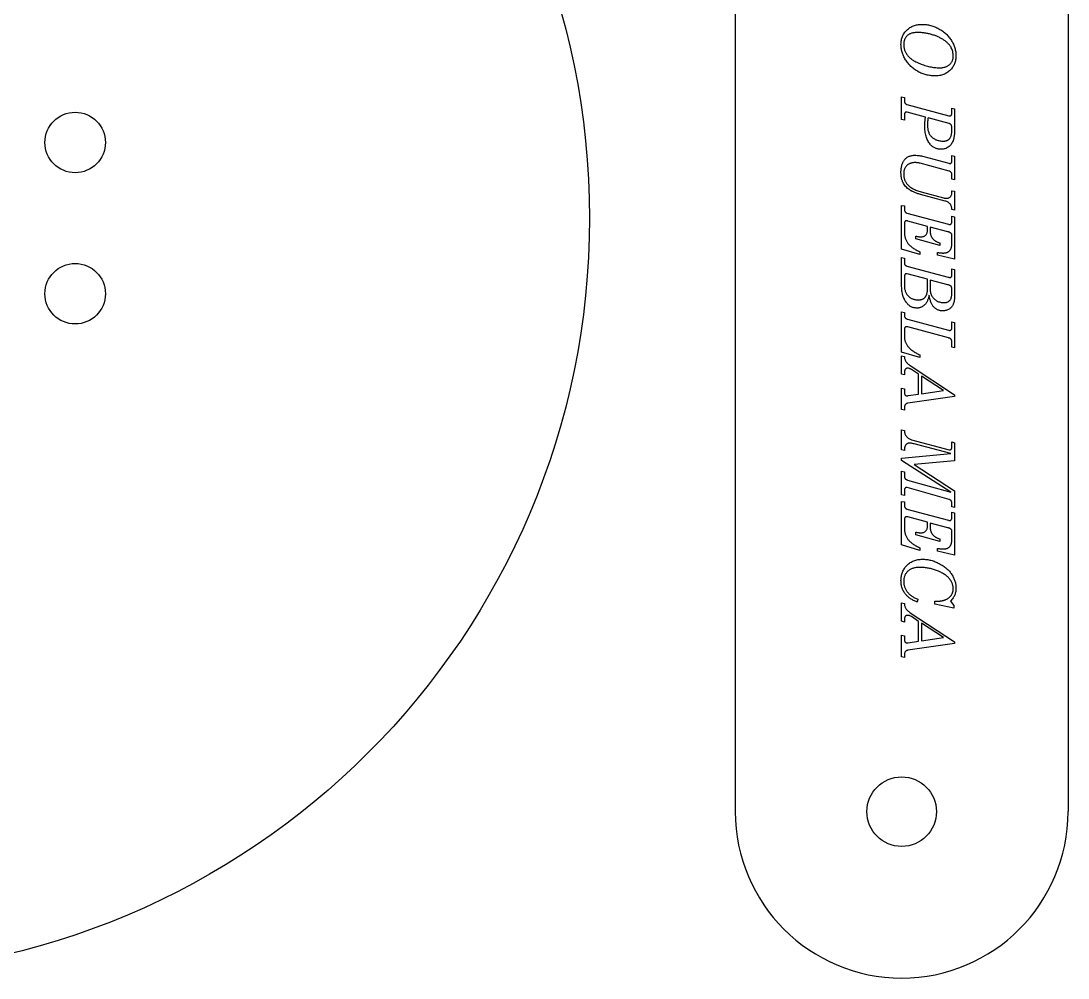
# Model space of a CAD drawing. Header units: millimetres. Extents: x 1 to 263, y 334 to 648.
# Drawn here: x 191.3 to 260.6, y 446.6 to 509.9 of the extents above; entities that cross this region are included whole.
import ezdxf

# ---------------------------------------------------------------- set-up
doc = ezdxf.new("R2010")
doc.units = ezdxf.units.MM

msp = doc.modelspace()

# ---------------------------------------------------------------- linework, layer by layer
at = {"color": 7, "linetype": 'Continuous', "lineweight": 25}
for p, q in [((238.554, 557.637), (238.554, 457.637)), ((260.554, 557.637), (260.554, 457.637)), ((249.554, 503.397), (249.554, 504.896)), ((249.554, 504.896), (249.733, 504.853)), ((249.733, 504.853), (249.733, 504.673)), ((249.899, 504.382), (252.668, 503.637)), ((252.874, 503.885), (252.874, 504.148)), ((252.874, 504.148), (253.054, 504.103)), ((253.054, 504.103), (253.054, 502.754)), ((249.733, 503.355), (249.554, 503.397)), ((249.733, 503.648), (249.733, 503.355)), ((251.124, 503.545), (249.917, 503.869)), ((252.684, 503.124), (251.304, 503.496)), ((252.696, 499.979), (250.772, 500.497)), ((251.018, 500.941), (252.679, 500.493)), ((252.874, 500.666), (252.874, 501.002)), ((252.874, 501.002), (253.054, 500.962)), ((253.054, 500.962), (253.054, 499.404)), ((252.874, 499.447), (252.874, 499.747)), ((253.054, 499.404), (252.874, 499.447)), ((252.426, 497.997), (250.8, 498.435)), ((250.846, 498.608), (252.316, 498.213)), ((252.874, 498.572), (252.874, 498.684)), ((252.874, 498.684), (253.054, 498.643)), ((253.054, 498.643), (253.054, 497.403)), ((249.554, 494.828), (249.554, 497.699)), ((249.554, 497.699), (249.733, 497.678)), ((249.733, 497.678), (249.733, 497.493)), ((249.906, 497.202), (252.649, 496.463)), ((253.054, 497.403), (252.874, 497.443)), ((252.874, 496.714), (252.874, 497.004)), ((252.874, 497.004), (253.054, 496.957)), ((249.733, 496.511), (249.733, 495.953)), ((251.259, 496.327), (249.956, 496.68)), ((251.259, 496.1), (251.259, 496.327)), ((253.054, 496.957), (253.054, 494.155)), ((250.496, 495.501), (250.496, 495.681)), ((252.602, 495.966), (251.438, 496.277)), ((251.438, 496.277), (251.438, 496.019)), ((252.874, 495.234), (252.874, 495.718)), ((252.067, 495.053), (250.496, 495.501)), ((252.067, 495.232), (252.067, 495.053)), ((250.765, 494.469), (249.554, 494.828)), ((249.554, 492.35), (249.554, 494.266)), ((249.554, 494.266), (249.733, 494.214)), ((250.765, 494.649), (250.765, 494.469)), ((251.932, 494.424), (251.932, 494.604)), ((253.054, 494.155), (251.932, 494.424)), ((249.733, 494.214), (249.733, 493.92)), ((249.899, 493.703), (252.639, 492.965)), ((249.733, 492.934), (249.733, 492.441)), ((251.259, 492.828), (249.909, 493.192)), ((252.874, 493.188), (252.874, 493.509)), ((252.874, 493.509), (253.054, 493.467)), ((253.054, 493.467), (253.054, 491.731)), ((251.259, 492.144), (251.259, 492.828)), ((252.605, 492.466), (251.438, 492.78)), ((251.438, 492.78), (251.438, 492.174)), ((249.554, 488.008), (249.554, 490.666)), ((249.554, 490.666), (249.733, 490.64)), ((249.733, 490.64), (249.733, 490.488)), ((249.93, 490.195), (252.651, 489.463)), ((249.733, 489.494), (249.733, 489.048)), ((252.646, 488.956), (249.958, 489.679)), ((252.874, 489.707), (252.874, 490.019)), ((252.874, 490.019), (253.054, 489.967)), ((253.054, 489.967), (253.054, 488.302)), ((250.765, 487.649), (249.554, 488.008)), ((252.874, 488.342), (252.874, 488.634)), ((253.054, 488.302), (252.874, 488.342)), ((249.554, 486.554), (249.554, 487.774)), ((249.554, 487.774), (249.733, 487.727)), ((250.765, 487.828), (250.765, 487.649)), ((249.733, 486.62), (249.733, 486.505)), ((250.119, 487.122), (253.054, 485.195)), ((250.676, 486.55), (250.197, 486.864)), ((249.733, 486.505), (249.554, 486.554)), ((250.676, 485.237), (250.676, 486.55)), ((252.318, 485.472), (250.855, 486.433)), ((250.855, 486.433), (250.855, 485.263)), ((249.554, 484.214), (249.554, 485.63)), ((249.554, 485.63), (249.733, 485.583)), ((249.733, 485.583), (249.733, 485.458)), ((249.981, 485.136), (250.676, 485.237)), ((250.855, 485.263), (252.318, 485.472)), ((253.054, 485.08), (249.963, 484.635)), ((253.054, 485.195), (253.054, 485.08)), ((249.733, 484.166), (249.554, 484.214)), ((249.733, 484.285), (249.733, 484.166)), ((249.554, 481.551), (249.554, 482.873)), ((249.554, 482.873), (249.733, 482.829)), ((250.214, 482.221), (252.698, 481.56)), ((252.81, 481.302), (250.371, 481.949)), ((252.874, 481.806), (252.874, 482.073)), ((252.874, 482.073), (253.054, 482.023)), ((253.054, 482.023), (253.054, 480.835)), ((249.733, 481.504), (249.554, 481.551)), ((249.554, 480.996), (252.81, 481.302)), ((249.554, 480.851), (249.554, 480.996)), ((252.81, 478.751), (249.554, 480.851)), ((253.054, 480.835), (250.373, 480.581)), ((250.373, 480.581), (253.054, 478.853)), ((249.554, 478.58), (249.554, 480.136)), ((249.554, 480.136), (249.733, 480.096)), ((249.733, 480.096), (249.733, 479.864)), ((252.7, 478.271), (249.911, 479.055)), ((249.944, 479.556), (252.81, 478.751)), ((249.733, 478.538), (249.554, 478.58)), ((249.733, 478.804), (249.733, 478.538)), ((253.054, 478.853), (253.054, 477.75)), ((249.554, 475.264), (249.554, 478.135)), ((249.554, 478.135), (249.733, 478.114)), ((249.733, 478.114), (249.733, 477.928)), ((249.906, 477.637), (252.649, 476.898)), ((252.874, 477.79), (252.874, 477.956)), ((253.054, 477.75), (252.874, 477.79)), ((249.733, 476.947), (249.733, 476.389)), ((251.259, 476.763), (249.956, 477.116)), ((252.874, 477.149), (252.874, 477.44)), ((252.874, 477.44), (253.054, 477.393)), ((253.054, 477.393), (253.054, 474.591)), ((251.259, 476.536), (251.259, 476.763)), ((252.602, 476.402), (251.438, 476.713)), ((251.438, 476.713), (251.438, 476.455)), ((250.496, 475.937), (250.496, 476.117)), ((252.067, 475.489), (250.496, 475.937)), ((252.067, 475.668), (252.067, 475.489)), ((252.874, 475.67), (252.874, 476.154)), ((250.765, 474.905), (249.554, 475.264)), ((250.765, 475.085), (250.765, 474.905)), ((251.932, 474.86), (251.932, 475.04)), ((253.054, 474.591), (251.932, 474.86)), ((249.554, 470.221), (249.554, 471.441)), ((249.554, 471.441), (249.733, 471.394)), ((250.631, 471.674), (250.572, 471.495)), ((251.753, 471.36), (251.753, 471.54)), ((252.775, 471.54), (253.009, 471.258)), ((250.119, 470.788), (253.054, 468.862)), ((253.009, 471.091), (251.753, 471.36)), ((253.009, 471.258), (253.009, 471.091)), ((249.733, 470.171), (249.554, 470.221)), ((249.733, 470.287), (249.733, 470.171)), ((250.676, 470.217), (250.197, 470.531)), ((250.676, 468.904), (250.676, 470.217)), ((252.318, 469.139), (250.855, 470.1)), ((250.855, 470.1), (250.855, 468.93)), ((249.554, 467.881), (249.554, 469.297)), ((249.554, 469.297), (249.733, 469.25)), ((249.733, 469.25), (249.733, 469.124)), ((253.054, 468.747), (249.963, 468.302)), ((249.981, 468.803), (250.676, 468.904)), ((250.855, 468.93), (252.318, 469.139)), ((253.054, 468.862), (253.054, 468.747)), ((249.733, 467.951), (249.733, 467.833)), ((249.733, 467.833), (249.554, 467.881))]:
    msp.add_line(p, q, dxfattribs=at)
for centre, radius in [((178.921, 496.873), 50), ((194.921, 501.873), 2), ((194.921, 491.873), 2), ((249.554, 457.637), 2.3)]:
    msp.add_circle(centre, radius, dxfattribs=at)
msp.add_arc((249.554, 457.637), 11, 180, 0, dxfattribs=at)
for points, knots in [([(249.509, 508.356), (249.51, 508.403), (249.513, 508.494), (249.53, 508.628), (249.56, 508.757), (249.604, 508.878), (249.657, 508.995), (249.725, 509.105), (249.804, 509.208), (249.894, 509.305), (249.994, 509.393), (250.102, 509.47), (250.216, 509.536), (250.338, 509.588), (250.467, 509.63), (250.603, 509.659), (250.746, 509.678), (250.844, 509.68), (250.894, 509.681)], [0, 0, 0, 0, 0.065041, 0.127612, 0.188672, 0.248566, 0.308017, 0.367653, 0.427993, 0.48991, 0.552139, 0.613475, 0.674749, 0.736314, 0.799093, 0.863583, 0.930405, 1, 1, 1, 1]), ([(250.894, 509.681), (250.943, 509.68), (251.04, 509.678), (251.186, 509.664), (251.33, 509.641), (251.471, 509.608), (251.611, 509.568), (251.749, 509.517), (251.885, 509.457), (252.018, 509.389), (252.146, 509.313), (252.269, 509.231), (252.384, 509.143), (252.491, 509.049), (252.591, 508.949), (252.684, 508.843), (252.77, 508.731), (252.847, 508.614), (252.916, 508.493), (252.978, 508.371), (253.028, 508.247), (253.071, 508.122), (253.103, 507.996), (253.127, 507.869), (253.14, 507.741), (253.142, 507.655), (253.144, 507.612)], [0, 0, 0, 0, 0.0435993, 0.0867325, 0.1298178, 0.1726037, 0.2156144, 0.2591366, 0.3028962, 0.3474412, 0.3918177, 0.4353261, 0.4782401, 0.5204424, 0.5621123, 0.603729, 0.6453146, 0.6870965, 0.7284564, 0.7688231, 0.808281, 0.847258, 0.8856074, 0.9238219, 0.9617923, 1, 1, 1, 1]), ([(250.616, 509.142), (250.579, 509.142), (250.507, 509.14), (250.402, 509.13), (250.305, 509.115), (250.214, 509.092), (250.131, 509.062), (250.054, 509.027), (249.985, 508.983), (249.922, 508.934), (249.867, 508.879), (249.819, 508.819), (249.778, 508.753), (249.746, 508.682), (249.72, 508.607), (249.702, 508.526), (249.69, 508.441), (249.689, 508.382), (249.688, 508.352)], [0, 0, 0, 0, 0.080426, 0.155585, 0.226816, 0.294135, 0.357459, 0.418301, 0.476661, 0.533907, 0.589677, 0.645106, 0.700519, 0.756169, 0.813408, 0.872524, 0.934732, 1, 1, 1, 1]), ([(252.964, 507.6), (252.962, 507.647), (252.959, 507.739), (252.934, 507.876), (252.894, 508.009), (252.846, 508.115), (252.8, 508.197), (252.758, 508.258), (252.711, 508.319), (252.659, 508.38), (252.6, 508.439), (252.535, 508.498), (252.465, 508.557), (252.389, 508.614), (252.308, 508.671), (252.22, 508.724), (252.128, 508.776), (252.029, 508.824), (251.925, 508.87), (251.815, 508.915), (251.7, 508.955), (251.54, 509.007), (251.337, 509.061), (251.095, 509.108), (250.854, 509.137), (250.695, 509.141), (250.616, 509.142)], [0, 0, 0, 0, 0.045442, 0.089889, 0.13451, 0.179485, 0.20244, 0.226469, 0.251056, 0.276936, 0.30404, 0.332295, 0.361915, 0.392669, 0.424628, 0.457926, 0.492137, 0.52774, 0.564493, 0.60265, 0.642393, 0.683348, 0.765484, 0.845415, 0.923284, 1, 1, 1, 1]), ([(251.754, 506.271), (251.704, 506.271), (251.606, 506.273), (251.46, 506.288), (251.316, 506.31), (251.174, 506.341), (251.035, 506.383), (250.898, 506.433), (250.764, 506.492), (250.633, 506.559), (250.507, 506.635), (250.386, 506.717), (250.273, 506.805), (250.167, 506.901), (250.067, 507.001), (249.975, 507.11), (249.889, 507.224), (249.81, 507.343), (249.74, 507.467), (249.677, 507.591), (249.626, 507.717), (249.583, 507.844), (249.55, 507.971), (249.526, 508.099), (249.512, 508.227), (249.51, 508.313), (249.509, 508.356)], [0, 0, 0, 0, 0.043885, 0.087123, 0.130055, 0.172878, 0.215629, 0.258375, 0.301551, 0.345325, 0.388938, 0.431811, 0.474115, 0.516026, 0.557873, 0.599843, 0.641807, 0.684391, 0.726559, 0.767461, 0.80754, 0.846801, 0.885496, 0.923807, 0.961899, 1, 1, 1, 1]), ([(249.688, 508.352), (249.689, 508.32), (249.69, 508.256), (249.703, 508.163), (249.721, 508.071), (249.748, 507.981), (249.783, 507.893), (249.825, 507.808), (249.875, 507.724), (249.933, 507.642), (250, 507.563), (250.076, 507.486), (250.163, 507.412), (250.26, 507.342), (250.368, 507.274), (250.486, 507.209), (250.613, 507.147), (250.702, 507.109), (250.748, 507.089)], [0, 0, 0, 0, 0.054222, 0.107643, 0.160934, 0.21375, 0.267242, 0.32141, 0.37662, 0.433218, 0.492036, 0.553453, 0.617887, 0.686021, 0.758199, 0.834164, 0.914882, 1, 1, 1, 1]), ([(253.144, 507.612), (253.142, 507.564), (253.14, 507.47), (253.122, 507.333), (253.092, 507.203), (253.05, 507.078), (252.995, 506.961), (252.929, 506.849), (252.85, 506.745), (252.759, 506.648), (252.66, 506.559), (252.552, 506.482), (252.437, 506.416), (252.314, 506.363), (252.184, 506.321), (252.047, 506.292), (251.903, 506.273), (251.804, 506.271), (251.754, 506.271)], [0, 0, 0, 0, 0.066041, 0.129622, 0.191049, 0.251187, 0.310797, 0.370256, 0.430541, 0.491872, 0.553726, 0.614481, 0.675175, 0.736582, 0.799075, 0.863587, 0.930418, 1, 1, 1, 1]), ([(252.055, 506.809), (252.091, 506.81), (252.16, 506.811), (252.26, 506.821), (252.354, 506.837), (252.442, 506.861), (252.523, 506.891), (252.598, 506.929), (252.667, 506.973), (252.729, 507.024), (252.785, 507.08), (252.833, 507.141), (252.874, 507.206), (252.907, 507.276), (252.933, 507.35), (252.951, 507.43), (252.962, 507.513), (252.963, 507.571), (252.964, 507.6)], [0, 0, 0, 0, 0.078166, 0.151505, 0.221473, 0.288054, 0.351158, 0.41207, 0.47195, 0.53039, 0.588177, 0.644527, 0.700861, 0.757187, 0.814892, 0.873988, 0.935702, 1, 1, 1, 1]), ([(250.748, 507.089), (250.805, 507.067), (250.916, 507.022), (251.085, 506.966), (251.251, 506.917), (251.415, 506.878), (251.578, 506.847), (251.739, 506.826), (251.898, 506.811), (252.003, 506.81), (252.055, 506.809)], [0, 0, 0, 0, 0.135324, 0.267357, 0.396023, 0.521439, 0.644525, 0.76498, 0.883198, 1, 1, 1, 1]), ([(249.733, 504.673), (249.734, 504.654), (249.735, 504.617), (249.743, 504.565), (249.755, 504.519), (249.773, 504.479), (249.797, 504.445), (249.826, 504.417), (249.86, 504.395), (249.886, 504.387), (249.899, 504.382)], [0, 0, 0, 0, 0.160634, 0.303343, 0.433724, 0.554833, 0.666969, 0.774964, 0.884385, 1, 1, 1, 1]), ([(249.862, 503.878), (249.852, 503.878), (249.833, 503.876), (249.807, 503.866), (249.785, 503.848), (249.765, 503.825), (249.75, 503.792), (249.74, 503.752), (249.734, 503.703), (249.734, 503.668), (249.733, 503.648)], [0, 0, 0, 0, 0.098084, 0.18981, 0.282908, 0.384161, 0.499937, 0.639903, 0.805145, 1, 1, 1, 1]), ([(249.917, 503.869), (249.908, 503.871), (249.89, 503.876), (249.871, 503.878), (249.862, 503.878)], [0, 0, 0, 0, 0.512597, 1, 1, 1, 1]), ([(251.079, 502.99), (251.08, 503.007), (251.08, 503.042), (251.082, 503.097), (251.086, 503.158), (251.091, 503.225), (251.097, 503.297), (251.105, 503.374), (251.114, 503.457), (251.121, 503.515), (251.124, 503.545)], [0, 0, 0, 0, 0.08943, 0.188998, 0.298751, 0.418723, 0.548941, 0.688172, 0.838938, 1, 1, 1, 1]), ([(251.304, 503.496), (251.297, 503.455), (251.284, 503.377), (251.27, 503.264), (251.261, 503.161), (251.26, 503.095), (251.259, 503.064)], [0, 0, 0, 0, 0.284242, 0.544303, 0.783785, 1, 1, 1, 1]), ([(252.668, 503.637), (252.678, 503.635), (252.699, 503.63), (252.72, 503.63), (252.731, 503.63)], [0, 0, 0, 0, 0.492717, 1, 1, 1, 1]), ([(252.731, 503.63), (252.742, 503.631), (252.764, 503.632), (252.793, 503.642), (252.819, 503.66), (252.84, 503.684), (252.857, 503.718), (252.867, 503.764), (252.874, 503.821), (252.874, 503.862), (252.874, 503.885)], [0, 0, 0, 0, 0.099921, 0.19151, 0.281226, 0.3741, 0.482824, 0.622287, 0.792727, 1, 1, 1, 1]), ([(251.431, 501.76), (251.402, 501.798), (251.345, 501.873), (251.274, 502), (251.214, 502.137), (251.164, 502.286), (251.126, 502.446), (251.099, 502.617), (251.083, 502.8), (251.081, 502.925), (251.079, 502.99)], [0, 0, 0, 0, 0.107472, 0.218272, 0.332891, 0.45262, 0.578235, 0.711126, 0.851503, 1, 1, 1, 1]), ([(251.259, 503.064), (251.26, 503.02), (251.261, 502.934), (251.273, 502.811), (251.293, 502.696), (251.321, 502.59), (251.357, 502.493), (251.403, 502.405), (251.455, 502.325), (251.497, 502.279), (251.518, 502.256)], [0, 0, 0, 0, 0.151653, 0.294214, 0.427696, 0.552861, 0.67176, 0.784983, 0.89366, 1, 1, 1, 1]), ([(253.054, 502.754), (253.054, 502.713), (253.053, 502.633), (253.048, 502.517), (253.04, 502.409), (253.029, 502.308), (253.014, 502.214), (252.997, 502.128), (252.976, 502.049), (252.944, 501.956), (252.896, 501.851), (252.824, 501.739), (252.738, 501.643), (252.639, 501.564), (252.531, 501.501), (252.415, 501.457), (252.292, 501.429), (252.207, 501.426), (252.164, 501.424)], [0, 0, 0, 0, 0.06805, 0.132286, 0.192006, 0.248022, 0.300461, 0.348609, 0.393437, 0.434764, 0.511398, 0.584107, 0.654198, 0.723514, 0.792281, 0.860205, 0.928684, 1, 1, 1, 1]), ([(252.301, 501.963), (252.325, 501.963), (252.37, 501.964), (252.435, 501.973), (252.496, 501.986), (252.553, 502.005), (252.604, 502.03), (252.652, 502.061), (252.695, 502.096), (252.733, 502.138), (252.767, 502.186), (252.796, 502.243), (252.82, 502.308), (252.84, 502.381), (252.855, 502.463), (252.866, 502.553), (252.873, 502.651), (252.874, 502.72), (252.874, 502.755)], [0, 0, 0, 0, 0.061759, 0.120207, 0.175105, 0.227734, 0.279028, 0.328651, 0.377333, 0.427187, 0.479068, 0.5351, 0.596455, 0.663753, 0.737346, 0.817751, 0.905238, 1, 1, 1, 1]), ([(252.874, 502.755), (252.874, 502.787), (252.873, 502.845), (252.866, 502.923), (252.853, 502.985), (252.834, 503.031), (252.807, 503.065), (252.772, 503.09), (252.732, 503.112), (252.701, 503.12), (252.684, 503.124)], [0, 0, 0, 0, 0.207252, 0.377162, 0.513141, 0.614755, 0.702537, 0.792719, 0.890135, 1, 1, 1, 1]), ([(251.518, 502.256), (251.543, 502.232), (251.592, 502.186), (251.675, 502.126), (251.765, 502.076), (251.86, 502.034), (251.962, 502.003), (252.069, 501.979), (252.183, 501.966), (252.261, 501.964), (252.301, 501.963)], [0, 0, 0, 0, 0.119543, 0.237486, 0.356549, 0.476705, 0.599747, 0.727397, 0.860423, 1, 1, 1, 1]), ([(252.164, 501.424), (252.127, 501.425), (252.053, 501.427), (251.946, 501.444), (251.844, 501.469), (251.749, 501.507), (251.66, 501.554), (251.577, 501.612), (251.499, 501.681), (251.454, 501.734), (251.431, 501.76)], [0, 0, 0, 0, 0.134342, 0.263296, 0.388012, 0.509669, 0.629376, 0.749912, 0.873492, 1, 1, 1, 1]), ([(249.509, 499.89), (249.509, 499.936), (249.51, 500.025), (249.523, 500.155), (249.541, 500.276), (249.569, 500.388), (249.603, 500.491), (249.645, 500.585), (249.695, 500.669), (249.752, 500.745), (249.817, 500.811), (249.888, 500.869), (249.964, 500.918), (250.047, 500.958), (250.135, 500.989), (250.229, 501.011), (250.329, 501.025), (250.397, 501.026), (250.432, 501.027)], [0, 0, 0, 0, 0.083335, 0.161084, 0.234339, 0.303222, 0.368019, 0.42941, 0.488076, 0.544796, 0.600137, 0.654549, 0.709054, 0.763251, 0.819008, 0.876975, 0.936837, 1, 1, 1, 1]), ([(250.438, 500.542), (250.41, 500.541), (250.355, 500.541), (250.275, 500.53), (250.199, 500.515), (250.128, 500.493), (250.061, 500.465), (249.999, 500.431), (249.941, 500.391), (249.889, 500.343), (249.842, 500.291), (249.8, 500.233), (249.765, 500.171), (249.738, 500.103), (249.715, 500.031), (249.7, 499.953), (249.689, 499.871), (249.689, 499.815), (249.688, 499.786)], [0, 0, 0, 0, 0.069751, 0.136476, 0.200505, 0.261882, 0.321228, 0.379742, 0.437757, 0.496181, 0.554605, 0.613291, 0.671805, 0.732222, 0.79488, 0.860049, 0.927926, 1, 1, 1, 1]), ([(250.432, 501.027), (250.478, 501.026), (250.571, 501.023), (250.714, 501.006), (250.865, 500.98), (250.966, 500.954), (251.018, 500.941)], [0, 0, 0, 0, 0.229241, 0.47162, 0.728232, 1, 1, 1, 1]), ([(250.772, 500.497), (250.744, 500.504), (250.689, 500.518), (250.606, 500.531), (250.522, 500.54), (250.466, 500.541), (250.438, 500.542)], [0, 0, 0, 0, 0.251812, 0.502362, 0.7507, 1, 1, 1, 1]), ([(252.679, 500.493), (252.692, 500.491), (252.718, 500.486), (252.745, 500.486), (252.759, 500.486)], [0, 0, 0, 0, 0.4762528, 1, 1, 1, 1]), ([(252.759, 500.486), (252.768, 500.487), (252.784, 500.488), (252.808, 500.495), (252.828, 500.51), (252.845, 500.529), (252.858, 500.555), (252.868, 500.586), (252.873, 500.624), (252.874, 500.651), (252.874, 500.666)], [0, 0, 0, 0, 0.105659, 0.207127, 0.303433, 0.408809, 0.524978, 0.659667, 0.81602, 1, 1, 1, 1]), ([(250.8, 498.435), (250.762, 498.446), (250.687, 498.467), (250.578, 498.502), (250.475, 498.539), (250.379, 498.578), (250.288, 498.619), (250.205, 498.663), (250.126, 498.707), (250.033, 498.771), (249.927, 498.854), (249.816, 498.967), (249.721, 499.089), (249.656, 499.2), (249.613, 499.293), (249.585, 499.368), (249.562, 499.446), (249.542, 499.527), (249.528, 499.612), (249.516, 499.701), (249.51, 499.794), (249.509, 499.857), (249.509, 499.89)], [0, 0, 0, 0, 0.056191, 0.110147, 0.161305, 0.210053, 0.256775, 0.30097, 0.343172, 0.383275, 0.459919, 0.533516, 0.605591, 0.677333, 0.713587, 0.750904, 0.789045, 0.828349, 0.868798, 0.910959, 0.954536, 1, 1, 1, 1]), ([(249.688, 499.786), (249.689, 499.752), (249.69, 499.684), (249.703, 499.586), (249.721, 499.493), (249.747, 499.404), (249.782, 499.321), (249.823, 499.242), (249.872, 499.168), (249.911, 499.124), (249.93, 499.102)], [0, 0, 0, 0, 0.138734, 0.270819, 0.398826, 0.52269, 0.643205, 0.761774, 0.880803, 1, 1, 1, 1]), ([(252.874, 499.747), (252.874, 499.761), (252.873, 499.788), (252.863, 499.827), (252.847, 499.864), (252.825, 499.897), (252.799, 499.925), (252.768, 499.949), (252.734, 499.968), (252.709, 499.975), (252.696, 499.979)], [0, 0, 0, 0, 0.131507, 0.257718, 0.381236, 0.506444, 0.63076, 0.751299, 0.872697, 1, 1, 1, 1]), ([(249.93, 499.102), (249.956, 499.075), (250.01, 499.02), (250.1, 498.946), (250.2, 498.876), (250.31, 498.812), (250.43, 498.753), (250.56, 498.699), (250.699, 498.65), (250.796, 498.622), (250.846, 498.608)], [0, 0, 0, 0, 0.106798, 0.217373, 0.332547, 0.45362, 0.579783, 0.712494, 0.85285, 1, 1, 1, 1]), ([(252.509, 498.185), (252.536, 498.186), (252.588, 498.187), (252.662, 498.208), (252.726, 498.241), (252.779, 498.288), (252.822, 498.346), (252.853, 498.413), (252.871, 498.49), (252.873, 498.544), (252.874, 498.572)], [0, 0, 0, 0, 0.135424, 0.258539, 0.3756881, 0.4928489, 0.6101772, 0.7320367, 0.8599337, 1, 1, 1, 1]), ([(252.316, 498.213), (252.334, 498.208), (252.368, 498.2), (252.419, 498.192), (252.465, 498.185), (252.495, 498.185), (252.509, 498.185)], [0, 0, 0, 0, 0.286343, 0.547444, 0.785257, 1, 1, 1, 1]), ([(252.772, 497.791), (252.751, 497.815), (252.707, 497.863), (252.625, 497.919), (252.531, 497.966), (252.462, 497.987), (252.426, 497.997)], [0, 0, 0, 0, 0.232822, 0.472631, 0.727238, 1, 1, 1, 1]), ([(252.874, 497.443), (252.873, 497.48), (252.87, 497.548), (252.85, 497.643), (252.82, 497.725), (252.787, 497.77), (252.772, 497.791)], [0, 0, 0, 0, 0.2932695, 0.5533009, 0.786105, 1, 1, 1, 1]), ([(249.733, 497.493), (249.734, 497.473), (249.735, 497.437), (249.742, 497.384), (249.756, 497.338), (249.775, 497.298), (249.799, 497.264), (249.83, 497.236), (249.866, 497.214), (249.893, 497.206), (249.906, 497.202)], [0, 0, 0, 0, 0.1566882, 0.2994736, 0.4292698, 0.5479234, 0.6601884, 0.7709837, 0.882271, 1, 1, 1, 1]), ([(249.778, 496.654), (249.771, 496.644), (249.757, 496.624), (249.743, 496.589), (249.735, 496.551), (249.734, 496.525), (249.733, 496.511)], [0, 0, 0, 0, 0.239667, 0.478628, 0.732833, 1, 1, 1, 1]), ([(249.878, 496.692), (249.867, 496.692), (249.847, 496.692), (249.819, 496.683), (249.795, 496.673), (249.784, 496.66), (249.778, 496.654)], [0, 0, 0, 0, 0.293639, 0.545635, 0.779247, 1, 1, 1, 1]), ([(249.956, 496.68), (249.943, 496.683), (249.917, 496.69), (249.891, 496.691), (249.878, 496.692)], [0, 0, 0, 0, 0.510405, 1, 1, 1, 1]), ([(252.649, 496.463), (252.664, 496.459), (252.691, 496.452), (252.72, 496.451), (252.733, 496.451)], [0, 0, 0, 0, 0.521445, 1, 1, 1, 1]), ([(252.733, 496.451), (252.744, 496.451), (252.764, 496.453), (252.793, 496.463), (252.818, 496.482), (252.839, 496.508), (252.856, 496.543), (252.867, 496.59), (252.874, 496.648), (252.874, 496.69), (252.874, 496.714)], [0, 0, 0, 0, 0.092612, 0.181956, 0.270215, 0.365275, 0.477509, 0.618021, 0.79286, 1, 1, 1, 1]), ([(249.733, 495.953), (249.734, 495.917), (249.735, 495.847), (249.746, 495.743), (249.766, 495.643), (249.791, 495.547), (249.826, 495.455), (249.866, 495.365), (249.915, 495.28), (249.971, 495.198), (250.036, 495.119), (250.112, 495.044), (250.196, 494.971), (250.291, 494.9), (250.395, 494.833), (250.51, 494.769), (250.633, 494.706), (250.72, 494.668), (250.765, 494.649)], [0, 0, 0, 0, 0.0598689, 0.1184703, 0.1753717, 0.2312355, 0.286158, 0.34112, 0.3959535, 0.4514248, 0.5084826, 0.5680518, 0.6305634, 0.6969348, 0.7663801, 0.8400621, 0.9177012, 1, 1, 1, 1]), ([(250.496, 495.681), (250.529, 495.673), (250.589, 495.659), (250.674, 495.644), (250.744, 495.633), (250.787, 495.632), (250.805, 495.631)], [0, 0, 0, 0, 0.320463, 0.595318, 0.820986, 1, 1, 1, 1]), ([(250.805, 495.631), (250.84, 495.632), (250.907, 495.635), (250.999, 495.658), (251.08, 495.696), (251.146, 495.752), (251.197, 495.821), (251.234, 495.903), (251.256, 495.997), (251.258, 496.065), (251.259, 496.1)], [0, 0, 0, 0, 0.140931, 0.267446, 0.383883, 0.497049, 0.610242, 0.728434, 0.857253, 1, 1, 1, 1]), ([(251.438, 496.019), (251.439, 495.995), (251.44, 495.948), (251.447, 495.879), (251.46, 495.813), (251.476, 495.749), (251.499, 495.689), (251.525, 495.632), (251.559, 495.579), (251.595, 495.527), (251.637, 495.48), (251.684, 495.435), (251.736, 495.393), (251.792, 495.354), (251.854, 495.32), (251.92, 495.286), (251.992, 495.258), (252.041, 495.241), (252.067, 495.232)], [0, 0, 0, 0, 0.066282, 0.129626, 0.191169, 0.251063, 0.310068, 0.3676, 0.424725, 0.482357, 0.540671, 0.599342, 0.660602, 0.723029, 0.788111, 0.85569, 0.92638, 1, 1, 1, 1]), ([(252.874, 495.718), (252.874, 495.734), (252.872, 495.763), (252.863, 495.805), (252.847, 495.841), (252.823, 495.872), (252.787, 495.898), (252.739, 495.922), (252.676, 495.946), (252.628, 495.959), (252.602, 495.966)], [0, 0, 0, 0, 0.115753, 0.218159, 0.312979, 0.402585, 0.504583, 0.636346, 0.800489, 1, 1, 1, 1]), ([(252.298, 494.564), (252.322, 494.565), (252.368, 494.566), (252.435, 494.572), (252.497, 494.585), (252.554, 494.603), (252.607, 494.625), (252.654, 494.654), (252.697, 494.685), (252.734, 494.724), (252.768, 494.767), (252.797, 494.817), (252.82, 494.873), (252.841, 494.933), (252.856, 495), (252.866, 495.073), (252.873, 495.152), (252.874, 495.206), (252.874, 495.234)], [0, 0, 0, 0, 0.070259, 0.136008, 0.197831, 0.256178, 0.311669, 0.365378, 0.417963, 0.470041, 0.523044, 0.57888, 0.638077, 0.700544, 0.767662, 0.839985, 0.91738, 1, 1, 1, 1]), ([(251.932, 494.604), (251.968, 494.598), (252.036, 494.586), (252.132, 494.573), (252.219, 494.566), (252.273, 494.565), (252.298, 494.564)], [0, 0, 0, 0, 0.294913, 0.559655, 0.79441, 1, 1, 1, 1]), ([(249.733, 493.92), (249.734, 493.906), (249.735, 493.88), (249.743, 493.842), (249.755, 493.809), (249.773, 493.779), (249.798, 493.754), (249.826, 493.732), (249.861, 493.715), (249.886, 493.707), (249.899, 493.703)], [0, 0, 0, 0, 0.139079, 0.266385, 0.384752, 0.500926, 0.615687, 0.734706, 0.860921, 1, 1, 1, 1]), ([(249.773, 493.149), (249.767, 493.136), (249.753, 493.108), (249.741, 493.058), (249.735, 492.999), (249.734, 492.957), (249.733, 492.934)], [0, 0, 0, 0, 0.1945161, 0.423764, 0.6920753, 1, 1, 1, 1]), ([(249.864, 493.199), (249.855, 493.198), (249.836, 493.198), (249.81, 493.187), (249.789, 493.171), (249.778, 493.157), (249.773, 493.149)], [0, 0, 0, 0, 0.265043, 0.513562, 0.747761, 1, 1, 1, 1]), ([(249.909, 493.192), (249.901, 493.194), (249.886, 493.197), (249.871, 493.198), (249.864, 493.199)], [0, 0, 0, 0, 0.528056, 1, 1, 1, 1]), ([(252.639, 492.965), (252.658, 492.961), (252.695, 492.952), (252.733, 492.95), (252.752, 492.949)], [0, 0, 0, 0, 0.501731, 1, 1, 1, 1]), ([(252.752, 492.949), (252.762, 492.95), (252.781, 492.951), (252.807, 492.959), (252.829, 492.974), (252.847, 492.995), (252.86, 493.026), (252.869, 493.069), (252.873, 493.124), (252.874, 493.165), (252.874, 493.188)], [0, 0, 0, 0, 0.0970288, 0.1843002, 0.2672208, 0.3520333, 0.4550121, 0.5967069, 0.7768124, 1, 1, 1, 1]), ([(249.887, 491.265), (249.86, 491.302), (249.807, 491.376), (249.739, 491.496), (249.682, 491.622), (249.635, 491.755), (249.599, 491.894), (249.573, 492.04), (249.556, 492.193), (249.555, 492.297), (249.554, 492.35)], [0, 0, 0, 0, 0.118179, 0.236962, 0.356197, 0.477891, 0.602128, 0.729743, 0.862173, 1, 1, 1, 1]), ([(249.733, 492.441), (249.734, 492.401), (249.736, 492.323), (249.75, 492.209), (249.773, 492.103), (249.806, 492.004), (249.848, 491.911), (249.9, 491.826), (249.961, 491.749), (250.009, 491.703), (250.033, 491.68)], [0, 0, 0, 0, 0.142284, 0.277989, 0.406489, 0.529265, 0.649055, 0.765829, 0.882426, 1, 1, 1, 1]), ([(251.438, 492.174), (251.44, 492.133), (251.443, 492.051), (251.465, 491.933), (251.503, 491.82), (251.554, 491.714), (251.618, 491.617), (251.696, 491.531), (251.785, 491.457), (251.886, 491.394), (251.995, 491.345), (252.111, 491.309), (252.232, 491.287), (252.314, 491.285), (252.356, 491.283)], [0, 0, 0, 0, 0.086396, 0.170094, 0.252206, 0.334377, 0.415635, 0.496115, 0.576471, 0.658992, 0.742964, 0.827108, 0.912166, 1, 1, 1, 1]), ([(252.874, 492.006), (252.874, 492.028), (252.874, 492.071), (252.872, 492.131), (252.869, 492.185), (252.865, 492.232), (252.859, 492.272), (252.852, 492.305), (252.845, 492.332), (252.831, 492.359), (252.802, 492.388), (252.752, 492.416), (252.685, 492.444), (252.634, 492.458), (252.605, 492.466)], [0, 0, 0, 0, 0.110106, 0.208798, 0.297226, 0.374374, 0.440556, 0.495666, 0.539936, 0.575839, 0.645601, 0.736668, 0.854885, 1, 1, 1, 1]), ([(250.033, 491.68), (250.053, 491.663), (250.094, 491.627), (250.163, 491.584), (250.236, 491.546), (250.314, 491.515), (250.398, 491.493), (250.487, 491.474), (250.58, 491.465), (250.644, 491.464), (250.677, 491.463)], [0, 0, 0, 0, 0.115958, 0.232476, 0.350063, 0.470348, 0.59475, 0.724155, 0.858877, 1, 1, 1, 1]), ([(251.371, 491.777), (251.363, 491.742), (251.349, 491.675), (251.321, 491.577), (251.29, 491.487), (251.255, 491.403), (251.216, 491.326), (251.172, 491.256), (251.124, 491.192), (251.073, 491.136), (251.018, 491.086), (250.961, 491.043), (250.902, 491.006), (250.84, 490.976), (250.776, 490.953), (250.709, 490.937), (250.64, 490.927), (250.593, 490.925), (250.57, 490.924)], [0, 0, 0, 0, 0.083368, 0.162625, 0.237631, 0.308495, 0.375771, 0.440366, 0.502293, 0.56175, 0.619656, 0.675324, 0.729561, 0.783332, 0.836474, 0.890135, 0.944483, 1, 1, 1, 1]), ([(250.677, 491.463), (250.699, 491.463), (250.741, 491.464), (250.802, 491.473), (250.86, 491.488), (250.915, 491.507), (250.966, 491.534), (251.015, 491.564), (251.059, 491.602), (251.101, 491.645), (251.138, 491.692), (251.17, 491.745), (251.198, 491.801), (251.22, 491.862), (251.238, 491.926), (251.25, 491.995), (251.257, 492.069), (251.258, 492.119), (251.259, 492.144)], [0, 0, 0, 0, 0.063862, 0.124768, 0.184142, 0.240962, 0.297719, 0.354472, 0.411566, 0.47042, 0.53021, 0.590636, 0.652357, 0.715993, 0.782109, 0.851208, 0.923665, 1, 1, 1, 1]), ([(252.259, 490.745), (252.23, 490.746), (252.171, 490.747), (252.086, 490.759), (252.005, 490.78), (251.929, 490.808), (251.858, 490.844), (251.79, 490.889), (251.728, 490.941), (251.67, 491.002), (251.617, 491.071), (251.568, 491.148), (251.524, 491.233), (251.484, 491.326), (251.449, 491.427), (251.418, 491.536), (251.391, 491.654), (251.378, 491.735), (251.371, 491.777)], [0, 0, 0, 0, 0.05926, 0.116212, 0.171491, 0.224734, 0.277887, 0.331018, 0.385266, 0.440651, 0.498454, 0.558582, 0.621753, 0.689197, 0.7604, 0.835499, 0.915327, 1, 1, 1, 1]), ([(253.054, 491.731), (253.054, 491.703), (253.053, 491.647), (253.048, 491.565), (253.041, 491.488), (253.031, 491.416), (253.017, 491.348), (253, 491.284), (252.981, 491.225), (252.951, 491.154), (252.907, 491.073), (252.844, 490.985), (252.77, 490.912), (252.686, 490.851), (252.593, 490.803), (252.49, 490.77), (252.378, 490.749), (252.3, 490.746), (252.259, 490.745)], [0, 0, 0, 0, 0.059829, 0.116348, 0.169583, 0.220687, 0.268379, 0.314151, 0.357214, 0.397768, 0.475243, 0.548688, 0.620565, 0.691579, 0.763795, 0.838079, 0.916206, 1, 1, 1, 1]), ([(252.356, 491.283), (252.378, 491.284), (252.422, 491.284), (252.484, 491.295), (252.543, 491.31), (252.598, 491.332), (252.649, 491.36), (252.695, 491.395), (252.738, 491.435), (252.762, 491.466), (252.775, 491.483)], [0, 0, 0, 0, 0.1381919, 0.2691319, 0.3939267, 0.5145647, 0.6342711, 0.753739, 0.8740176, 1, 1, 1, 1]), ([(252.775, 491.483), (252.783, 491.495), (252.8, 491.521), (252.819, 491.568), (252.837, 491.622), (252.851, 491.684), (252.861, 491.753), (252.869, 491.831), (252.874, 491.916), (252.874, 491.975), (252.874, 492.006)], [0, 0, 0, 0, 0.082239, 0.175921, 0.27989, 0.397163, 0.527283, 0.670942, 0.828445, 1, 1, 1, 1]), ([(250.57, 490.924), (250.535, 490.926), (250.467, 490.928), (250.368, 490.943), (250.274, 490.97), (250.186, 491.007), (250.103, 491.056), (250.024, 491.115), (249.952, 491.185), (249.909, 491.238), (249.887, 491.265)], [0, 0, 0, 0, 0.131023, 0.256302, 0.378578, 0.498601, 0.619437, 0.74196, 0.868251, 1, 1, 1, 1]), ([(249.733, 490.488), (249.734, 490.469), (249.734, 490.432), (249.744, 490.38), (249.76, 490.334), (249.781, 490.293), (249.81, 490.26), (249.844, 490.231), (249.885, 490.209), (249.915, 490.199), (249.93, 490.195)], [0, 0, 0, 0, 0.149458, 0.286563, 0.411489, 0.527144, 0.640892, 0.75464, 0.872761, 1, 1, 1, 1]), ([(249.87, 489.693), (249.86, 489.692), (249.84, 489.691), (249.813, 489.682), (249.788, 489.667), (249.767, 489.647), (249.752, 489.618), (249.741, 489.583), (249.734, 489.541), (249.734, 489.511), (249.733, 489.494)], [0, 0, 0, 0, 0.110664, 0.216008, 0.314889, 0.419983, 0.5325, 0.664588, 0.820459, 1, 1, 1, 1]), ([(249.958, 489.679), (249.942, 489.683), (249.913, 489.69), (249.883, 489.692), (249.87, 489.693)], [0, 0, 0, 0, 0.552385, 1, 1, 1, 1]), ([(252.651, 489.463), (252.666, 489.459), (252.695, 489.452), (252.724, 489.451), (252.738, 489.451)], [0, 0, 0, 0, 0.5127384, 1, 1, 1, 1]), ([(252.738, 489.451), (252.749, 489.451), (252.769, 489.453), (252.797, 489.463), (252.821, 489.482), (252.841, 489.507), (252.857, 489.542), (252.867, 489.588), (252.873, 489.644), (252.874, 489.684), (252.874, 489.707)], [0, 0, 0, 0, 0.095291, 0.185208, 0.274296, 0.370747, 0.482416, 0.624374, 0.795471, 1, 1, 1, 1]), ([(249.733, 489.048), (249.734, 489.018), (249.735, 488.959), (249.747, 488.872), (249.765, 488.786), (249.79, 488.703), (249.824, 488.622), (249.864, 488.542), (249.911, 488.464), (249.967, 488.388), (250.031, 488.315), (250.105, 488.241), (250.189, 488.169), (250.284, 488.099), (250.39, 488.029), (250.506, 487.961), (250.631, 487.892), (250.72, 487.85), (250.765, 487.828)], [0, 0, 0, 0, 0.052557, 0.104257, 0.155434, 0.206845, 0.258217, 0.310552, 0.36438, 0.419134, 0.47659, 0.537702, 0.603095, 0.672814, 0.747132, 0.826489, 0.910677, 1, 1, 1, 1]), ([(252.874, 488.634), (252.874, 488.658), (252.873, 488.703), (252.864, 488.764), (252.85, 488.815), (252.83, 488.856), (252.798, 488.888), (252.758, 488.916), (252.706, 488.938), (252.667, 488.95), (252.646, 488.956)], [0, 0, 0, 0, 0.164299, 0.304512, 0.422528, 0.521634, 0.616336, 0.72511, 0.852804, 1, 1, 1, 1]), ([(249.733, 487.727), (249.736, 487.697), (249.742, 487.637), (249.762, 487.552), (249.791, 487.473), (249.829, 487.398), (249.882, 487.328), (249.946, 487.258), (250.027, 487.189), (250.087, 487.145), (250.119, 487.122)], [0, 0, 0, 0, 0.1228177, 0.2401884, 0.3511437, 0.4601927, 0.5736671, 0.7010807, 0.8426574, 1, 1, 1, 1]), ([(249.945, 486.947), (249.929, 486.946), (249.898, 486.944), (249.855, 486.93), (249.817, 486.905), (249.785, 486.87), (249.761, 486.824), (249.745, 486.766), (249.735, 486.697), (249.734, 486.647), (249.733, 486.62)], [0, 0, 0, 0, 0.1086635, 0.2091981, 0.3079577, 0.4114645, 0.5266633, 0.6594299, 0.8170242, 1, 1, 1, 1]), ([(250.197, 486.864), (250.177, 486.877), (250.137, 486.902), (250.072, 486.927), (250.009, 486.944), (249.966, 486.946), (249.945, 486.947)], [0, 0, 0, 0, 0.270655, 0.523059, 0.764941, 1, 1, 1, 1]), ([(249.733, 485.458), (249.734, 485.427), (249.735, 485.37), (249.742, 485.295), (249.753, 485.236), (249.771, 485.192), (249.797, 485.163), (249.826, 485.141), (249.863, 485.131), (249.888, 485.129), (249.902, 485.128)], [0, 0, 0, 0, 0.221927, 0.40133, 0.542981, 0.646792, 0.733087, 0.816847, 0.904406, 1, 1, 1, 1]), ([(249.963, 484.635), (249.944, 484.632), (249.908, 484.625), (249.859, 484.604), (249.818, 484.575), (249.785, 484.537), (249.761, 484.489), (249.746, 484.43), (249.735, 484.361), (249.734, 484.311), (249.733, 484.285)], [0, 0, 0, 0, 0.121506, 0.232366, 0.33766, 0.440785, 0.552121, 0.681688, 0.828879, 1, 1, 1, 1]), ([(249.902, 485.128), (249.914, 485.129), (249.941, 485.13), (249.967, 485.134), (249.981, 485.136)], [0, 0, 0, 0, 0.463189, 1, 1, 1, 1]), ([(249.733, 482.829), (249.736, 482.791), (249.742, 482.719), (249.771, 482.616), (249.815, 482.52), (249.875, 482.436), (249.946, 482.362), (250.027, 482.3), (250.117, 482.252), (250.182, 482.231), (250.214, 482.221)], [0, 0, 0, 0, 0.134139, 0.261019, 0.385564, 0.510298, 0.634385, 0.755351, 0.876473, 1, 1, 1, 1]), ([(250.091, 482.001), (250.073, 482.001), (250.038, 481.999), (249.988, 481.989), (249.942, 481.973), (249.9, 481.951), (249.863, 481.921), (249.829, 481.885), (249.801, 481.843), (249.775, 481.795), (249.755, 481.738), (249.743, 481.67), (249.735, 481.591), (249.734, 481.534), (249.733, 481.504)], [0, 0, 0, 0, 0.076732, 0.149638, 0.219101, 0.286721, 0.354849, 0.423982, 0.496365, 0.572519, 0.657909, 0.756501, 0.870983, 1, 1, 1, 1]), ([(250.371, 481.949), (250.341, 481.957), (250.286, 481.971), (250.209, 481.988), (250.146, 481.998), (250.107, 482), (250.091, 482.001)], [0, 0, 0, 0, 0.324914, 0.598738, 0.825049, 1, 1, 1, 1]), ([(252.74, 481.555), (252.75, 481.556), (252.769, 481.557), (252.796, 481.568), (252.82, 481.585), (252.84, 481.61), (252.856, 481.644), (252.867, 481.688), (252.874, 481.743), (252.874, 481.784), (252.874, 481.806)], [0, 0, 0, 0, 0.091005, 0.178169, 0.268074, 0.36512, 0.478436, 0.619517, 0.792783, 1, 1, 1, 1]), ([(252.698, 481.56), (252.705, 481.558), (252.719, 481.555), (252.733, 481.555), (252.74, 481.555)], [0, 0, 0, 0, 0.503286, 1, 1, 1, 1]), ([(249.733, 479.864), (249.734, 479.842), (249.734, 479.801), (249.744, 479.743), (249.758, 479.694), (249.779, 479.654), (249.809, 479.621), (249.847, 479.595), (249.892, 479.572), (249.926, 479.562), (249.944, 479.556)], [0, 0, 0, 0, 0.161729, 0.301265, 0.422317, 0.528878, 0.631286, 0.74221, 0.863917, 1, 1, 1, 1]), ([(249.776, 479.01), (249.769, 478.998), (249.755, 478.971), (249.742, 478.923), (249.735, 478.867), (249.734, 478.826), (249.733, 478.804)], [0, 0, 0, 0, 0.198693, 0.427888, 0.693649, 1, 1, 1, 1]), ([(249.869, 479.062), (249.859, 479.061), (249.841, 479.06), (249.815, 479.05), (249.793, 479.033), (249.782, 479.018), (249.776, 479.01)], [0, 0, 0, 0, 0.255395, 0.494222, 0.738778, 1, 1, 1, 1]), ([(249.911, 479.055), (249.904, 479.057), (249.89, 479.061), (249.876, 479.062), (249.869, 479.062)], [0, 0, 0, 0, 0.4972641, 1, 1, 1, 1]), ([(249.733, 477.928), (249.734, 477.909), (249.735, 477.873), (249.742, 477.82), (249.756, 477.774), (249.775, 477.734), (249.799, 477.7), (249.83, 477.672), (249.866, 477.65), (249.893, 477.642), (249.906, 477.637)], [0, 0, 0, 0, 0.156688, 0.299474, 0.42927, 0.547923, 0.660188, 0.770984, 0.882271, 1, 1, 1, 1]), ([(252.874, 477.956), (252.874, 477.98), (252.873, 478.024), (252.864, 478.085), (252.852, 478.136), (252.832, 478.178), (252.806, 478.21), (252.776, 478.237), (252.74, 478.258), (252.714, 478.267), (252.7, 478.271)], [0, 0, 0, 0, 0.180879, 0.336264, 0.469517, 0.583159, 0.685175, 0.787864, 0.891298, 1, 1, 1, 1]), ([(249.778, 477.09), (249.771, 477.08), (249.757, 477.06), (249.743, 477.025), (249.735, 476.987), (249.734, 476.96), (249.733, 476.947)], [0, 0, 0, 0, 0.239667, 0.478628, 0.732833, 1, 1, 1, 1]), ([(249.878, 477.128), (249.867, 477.128), (249.847, 477.127), (249.819, 477.118), (249.795, 477.109), (249.784, 477.096), (249.778, 477.09)], [0, 0, 0, 0, 0.293639, 0.545635, 0.779247, 1, 1, 1, 1]), ([(249.956, 477.116), (249.943, 477.119), (249.917, 477.126), (249.891, 477.127), (249.878, 477.128)], [0, 0, 0, 0, 0.510405, 1, 1, 1, 1]), ([(252.733, 476.887), (252.744, 476.887), (252.764, 476.888), (252.793, 476.899), (252.818, 476.918), (252.839, 476.944), (252.856, 476.979), (252.867, 477.026), (252.874, 477.084), (252.874, 477.126), (252.874, 477.149)], [0, 0, 0, 0, 0.092612, 0.181956, 0.270215, 0.365275, 0.477509, 0.618021, 0.79286, 1, 1, 1, 1]), ([(249.733, 476.389), (249.734, 476.353), (249.735, 476.283), (249.746, 476.179), (249.766, 476.079), (249.791, 475.983), (249.826, 475.891), (249.866, 475.801), (249.915, 475.716), (249.971, 475.634), (250.036, 475.555), (250.112, 475.48), (250.196, 475.407), (250.291, 475.336), (250.395, 475.269), (250.51, 475.205), (250.633, 475.142), (250.72, 475.104), (250.765, 475.085)], [0, 0, 0, 0, 0.059869, 0.11847, 0.175372, 0.231236, 0.286158, 0.34112, 0.395953, 0.451425, 0.508483, 0.568052, 0.630563, 0.696935, 0.76638, 0.840062, 0.917701, 1, 1, 1, 1]), ([(250.805, 476.067), (250.84, 476.068), (250.907, 476.071), (250.999, 476.094), (251.08, 476.132), (251.146, 476.187), (251.197, 476.256), (251.234, 476.338), (251.256, 476.433), (251.258, 476.501), (251.259, 476.536)], [0, 0, 0, 0, 0.1409309, 0.2674462, 0.3838828, 0.4970486, 0.6102419, 0.7284343, 0.857253, 1, 1, 1, 1]), ([(251.438, 476.455), (251.439, 476.431), (251.44, 476.384), (251.447, 476.315), (251.46, 476.249), (251.476, 476.185), (251.499, 476.125), (251.525, 476.068), (251.559, 476.015), (251.595, 475.963), (251.637, 475.916), (251.684, 475.871), (251.736, 475.829), (251.792, 475.79), (251.854, 475.756), (251.92, 475.722), (251.992, 475.694), (252.041, 475.677), (252.067, 475.668)], [0, 0, 0, 0, 0.066282, 0.129626, 0.191169, 0.251063, 0.310068, 0.3676, 0.424725, 0.482357, 0.540671, 0.599342, 0.660602, 0.723029, 0.788111, 0.85569, 0.92638, 1, 1, 1, 1]), ([(252.874, 476.154), (252.874, 476.17), (252.872, 476.199), (252.863, 476.241), (252.847, 476.277), (252.823, 476.308), (252.787, 476.334), (252.739, 476.358), (252.676, 476.381), (252.628, 476.395), (252.602, 476.402)], [0, 0, 0, 0, 0.115753, 0.218159, 0.312979, 0.402585, 0.504583, 0.636346, 0.800489, 1, 1, 1, 1]), ([(252.649, 476.898), (252.664, 476.895), (252.691, 476.888), (252.72, 476.887), (252.733, 476.887)], [0, 0, 0, 0, 0.521445, 1, 1, 1, 1]), ([(250.496, 476.117), (250.529, 476.109), (250.589, 476.095), (250.674, 476.08), (250.744, 476.069), (250.787, 476.068), (250.805, 476.067)], [0, 0, 0, 0, 0.320463, 0.595318, 0.820986, 1, 1, 1, 1]), ([(252.298, 475), (252.322, 475), (252.368, 475.002), (252.435, 475.008), (252.497, 475.021), (252.554, 475.039), (252.607, 475.061), (252.654, 475.089), (252.697, 475.121), (252.734, 475.16), (252.768, 475.203), (252.797, 475.253), (252.82, 475.308), (252.841, 475.369), (252.856, 475.436), (252.866, 475.509), (252.873, 475.588), (252.874, 475.642), (252.874, 475.67)], [0, 0, 0, 0, 0.070259, 0.136008, 0.197831, 0.256178, 0.311669, 0.365378, 0.417963, 0.470041, 0.523044, 0.57888, 0.638077, 0.700544, 0.767662, 0.839985, 0.91738, 1, 1, 1, 1]), ([(251.932, 475.04), (251.968, 475.034), (252.036, 475.022), (252.132, 475.009), (252.219, 475.002), (252.273, 475.001), (252.298, 475)], [0, 0, 0, 0, 0.294913, 0.559655, 0.79441, 1, 1, 1, 1]), ([(249.509, 472.915), (249.51, 472.965), (249.512, 473.063), (249.532, 473.205), (249.562, 473.342), (249.607, 473.472), (249.663, 473.595), (249.733, 473.711), (249.815, 473.822), (249.908, 473.925), (250.012, 474.017), (250.122, 474.099), (250.24, 474.168), (250.364, 474.225), (250.494, 474.268), (250.632, 474.299), (250.776, 474.318), (250.874, 474.321), (250.924, 474.322)], [0, 0, 0, 0, 0.066613, 0.130901, 0.193044, 0.254396, 0.314801, 0.375208, 0.436488, 0.498931, 0.561396, 0.622677, 0.683463, 0.744154, 0.805405, 0.86816, 0.93276, 1, 1, 1, 1]), ([(250.924, 474.322), (250.971, 474.321), (251.067, 474.32), (251.209, 474.305), (251.351, 474.284), (251.491, 474.251), (251.631, 474.212), (251.769, 474.161), (251.907, 474.104), (252.042, 474.037), (252.173, 473.964), (252.296, 473.885), (252.412, 473.803), (252.52, 473.716), (252.618, 473.624), (252.709, 473.527), (252.792, 473.427), (252.865, 473.322), (252.931, 473.214), (252.987, 473.104), (253.036, 472.992), (253.075, 472.878), (253.106, 472.762), (253.127, 472.645), (253.141, 472.526), (253.143, 472.446), (253.144, 472.406)], [0, 0, 0, 0, 0.044197, 0.088371, 0.132414, 0.176808, 0.221636, 0.266985, 0.312995, 0.35987, 0.406502, 0.451679, 0.495609, 0.538257, 0.579778, 0.620529, 0.660679, 0.700331, 0.73929, 0.777548, 0.815282, 0.852401, 0.889117, 0.9259, 0.962729, 1, 1, 1, 1]), ([(250.743, 473.783), (250.702, 473.783), (250.622, 473.781), (250.505, 473.769), (250.396, 473.75), (250.294, 473.722), (250.2, 473.686), (250.112, 473.643), (250.033, 473.59), (249.96, 473.531), (249.896, 473.464), (249.841, 473.391), (249.793, 473.313), (249.754, 473.23), (249.725, 473.141), (249.703, 473.047), (249.691, 472.948), (249.689, 472.879), (249.688, 472.845)], [0, 0, 0, 0, 0.077152, 0.150259, 0.219265, 0.284742, 0.347557, 0.408295, 0.467472, 0.525979, 0.583614, 0.640484, 0.696912, 0.753948, 0.812136, 0.872394, 0.934669, 1, 1, 1, 1]), ([(251.781, 473.606), (251.736, 473.62), (251.649, 473.648), (251.517, 473.685), (251.386, 473.714), (251.256, 473.74), (251.126, 473.759), (250.998, 473.773), (250.87, 473.782), (250.785, 473.783), (250.743, 473.783)], [0, 0, 0, 0, 0.131306, 0.260664, 0.387915, 0.512904, 0.636891, 0.758975, 0.879936, 1, 1, 1, 1]), ([(252.964, 472.387), (252.963, 472.417), (252.962, 472.476), (252.948, 472.565), (252.925, 472.653), (252.894, 472.739), (252.855, 472.825), (252.805, 472.909), (252.748, 472.992), (252.682, 473.073), (252.606, 473.153), (252.519, 473.229), (252.421, 473.3), (252.313, 473.369), (252.196, 473.435), (252.067, 473.495), (251.928, 473.554), (251.831, 473.588), (251.781, 473.606)], [0, 0, 0, 0, 0.049468, 0.098659, 0.148097, 0.198527, 0.249998, 0.303629, 0.359101, 0.416739, 0.477082, 0.540271, 0.607058, 0.6772, 0.751329, 0.829552, 0.912433, 1, 1, 1, 1]), ([(249.834, 471.982), (249.808, 472.014), (249.756, 472.079), (249.691, 472.185), (249.634, 472.294), (249.588, 472.409), (249.552, 472.528), (249.528, 472.653), (249.511, 472.783), (249.51, 472.871), (249.509, 472.915)], [0, 0, 0, 0, 0.124265, 0.24656, 0.36826, 0.489431, 0.613302, 0.738686, 0.867324, 1, 1, 1, 1]), ([(249.688, 472.845), (249.689, 472.814), (249.69, 472.753), (249.702, 472.663), (249.72, 472.574), (249.745, 472.488), (249.779, 472.404), (249.819, 472.323), (249.866, 472.243), (249.921, 472.166), (249.983, 472.092), (250.053, 472.02), (250.131, 471.954), (250.216, 471.89), (250.308, 471.83), (250.409, 471.774), (250.517, 471.722), (250.592, 471.69), (250.631, 471.674)], [0, 0, 0, 0, 0.057314, 0.114143, 0.169962, 0.225992, 0.281928, 0.338434, 0.395868, 0.454822, 0.515333, 0.577164, 0.640707, 0.707247, 0.775519, 0.847156, 0.922043, 1, 1, 1, 1]), ([(252.343, 471.609), (252.367, 471.616), (252.415, 471.631), (252.483, 471.659), (252.547, 471.69), (252.608, 471.724), (252.663, 471.764), (252.714, 471.805), (252.761, 471.849), (252.803, 471.898), (252.841, 471.949), (252.875, 472.003), (252.902, 472.061), (252.925, 472.12), (252.942, 472.183), (252.955, 472.248), (252.962, 472.317), (252.963, 472.363), (252.964, 472.387)], [0, 0, 0, 0, 0.071251, 0.139576, 0.205398, 0.269852, 0.332002, 0.393124, 0.45346, 0.513004, 0.572133, 0.630877, 0.689419, 0.748795, 0.808994, 0.870678, 0.934178, 1, 1, 1, 1]), ([(253.144, 472.406), (253.143, 472.367), (253.141, 472.291), (253.126, 472.179), (253.102, 472.072), (253.069, 471.967), (253.021, 471.863), (252.956, 471.756), (252.873, 471.647), (252.809, 471.577), (252.775, 471.54)], [0, 0, 0, 0, 0.119587, 0.234911, 0.348404, 0.459468, 0.575791, 0.703454, 0.845093, 1, 1, 1, 1]), ([(249.733, 471.394), (249.736, 471.364), (249.742, 471.304), (249.762, 471.218), (249.791, 471.139), (249.829, 471.065), (249.882, 470.995), (249.946, 470.924), (250.027, 470.856), (250.087, 470.811), (250.119, 470.788)], [0, 0, 0, 0, 0.1228177, 0.2401884, 0.3511437, 0.4601927, 0.5736671, 0.7010807, 0.8426574, 1, 1, 1, 1]), ([(250.572, 471.495), (250.532, 471.511), (250.455, 471.543), (250.343, 471.596), (250.24, 471.652), (250.143, 471.71), (250.055, 471.773), (249.974, 471.839), (249.9, 471.907), (249.856, 471.957), (249.834, 471.982)], [0, 0, 0, 0, 0.143996, 0.2813846, 0.4135421, 0.5397795, 0.660959, 0.7776348, 0.8904602, 1, 1, 1, 1]), ([(251.753, 471.54), (251.783, 471.54), (251.842, 471.541), (251.929, 471.544), (252.01, 471.55), (252.087, 471.557), (252.158, 471.567), (252.224, 471.578), (252.285, 471.592), (252.324, 471.603), (252.343, 471.609)], [0, 0, 0, 0, 0.152871, 0.298789, 0.435505, 0.564318, 0.684208, 0.797482, 0.902444, 1, 1, 1, 1]), ([(249.945, 470.614), (249.929, 470.613), (249.898, 470.611), (249.855, 470.597), (249.817, 470.572), (249.785, 470.537), (249.761, 470.491), (249.745, 470.433), (249.735, 470.364), (249.734, 470.314), (249.733, 470.287)], [0, 0, 0, 0, 0.1086635, 0.2091981, 0.3079577, 0.4114645, 0.5266633, 0.6594299, 0.8170242, 1, 1, 1, 1]), ([(250.197, 470.531), (250.177, 470.544), (250.137, 470.569), (250.072, 470.593), (250.009, 470.611), (249.966, 470.613), (249.945, 470.614)], [0, 0, 0, 0, 0.270655, 0.523059, 0.764941, 1, 1, 1, 1]), ([(249.733, 469.124), (249.734, 469.093), (249.735, 469.037), (249.742, 468.961), (249.753, 468.903), (249.771, 468.859), (249.797, 468.83), (249.826, 468.808), (249.863, 468.798), (249.888, 468.796), (249.902, 468.795)], [0, 0, 0, 0, 0.221927, 0.40133, 0.542981, 0.646792, 0.733087, 0.816847, 0.904406, 1, 1, 1, 1]), ([(249.902, 468.795), (249.914, 468.795), (249.941, 468.796), (249.967, 468.8), (249.981, 468.803)], [0, 0, 0, 0, 0.463189, 1, 1, 1, 1]), ([(249.963, 468.302), (249.944, 468.298), (249.908, 468.292), (249.859, 468.271), (249.818, 468.242), (249.785, 468.204), (249.761, 468.156), (249.746, 468.097), (249.735, 468.028), (249.734, 467.978), (249.733, 467.951)], [0, 0, 0, 0, 0.121506, 0.232366, 0.33766, 0.440785, 0.552121, 0.681688, 0.828879, 1, 1, 1, 1])]:
    msp.add_open_spline(points, degree=3, knots=knots, dxfattribs=at)

doc.saveas('drawing.dxf')
